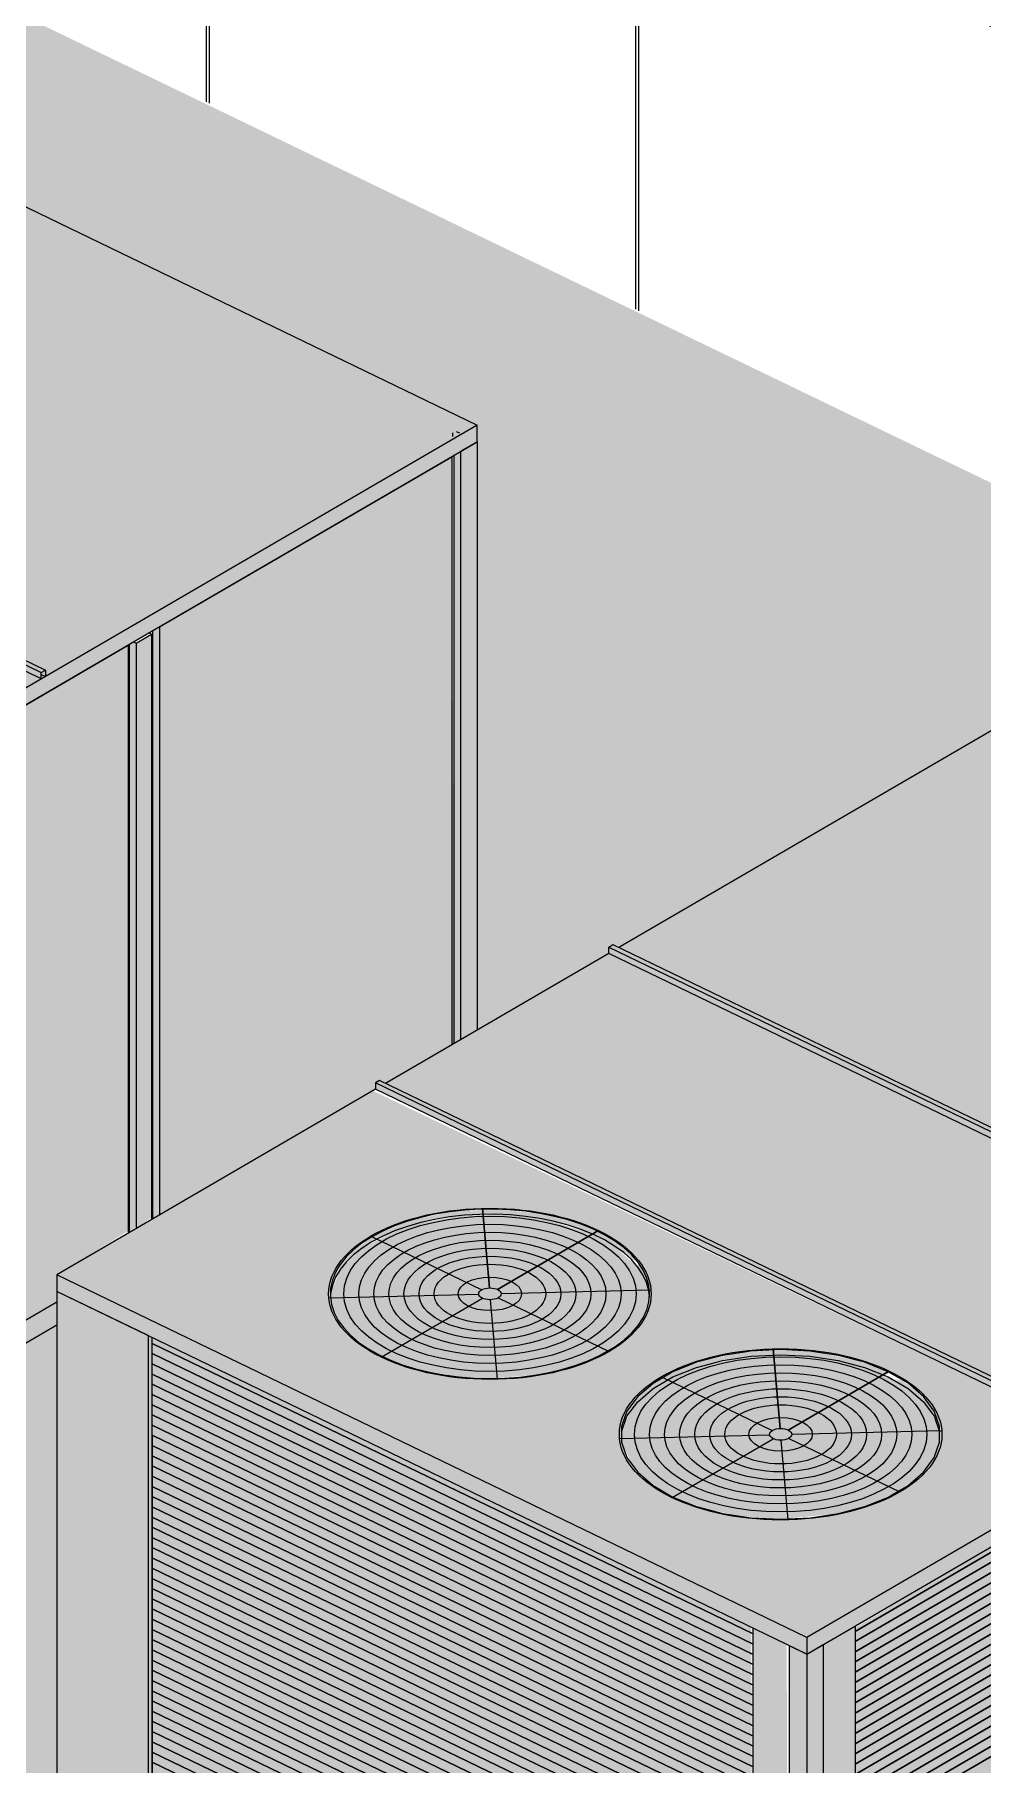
# Model space of a CAD drawing. Header units: inches. Extents: x 27328 to 120839, y -4075 to 4147.
# Drawn here: x 45229 to 45307.7, y -542 to -398.5 of the extents above; entities that cross this region are included whole.
import ezdxf

# ---------------------------------------------------------------- set-up
doc = ezdxf.new("R2010")
doc.units = ezdxf.units.IN
doc.header["$MEASUREMENT"] = 0
for name, color, linetype, lineweight in [('A-ROOF', 132, 'Continuous', 9), ('A-WALL-PATT', 111, 'Continuous', 9), ('G-IMPT', 8, 'Continuous', 9), ('M-EQPM', 50, 'Continuous', 9)]:
    doc.layers.add(name, color=color, linetype=linetype, lineweight=lineweight)

# ---------------------------------------------------------------- blocks, each defined once
blk = doc.blocks.new('Trane - Packaged Voyager Rooftop System 12_5-25 Ton Gas-Electric Packaged Unit TAG_YHD300_ 1008114931 - PL_AY4V000072-0a482d62-fa2d-4e4c-a01b-d2dd38fd3219_dwg_Trane-YHD300-691629-Axon - Looking South West')
at = {"layer": 'G-IMPT'}
h = blk.add_hatch(color=256, dxfattribs=at)
h.paths.add_polyline_path([(-31617.01, -531.47), (-31590.57, -516.07), (-31653.02, -486.1), (-31679.24, -501.37), (-31619.89, -530.07)], flags=0)
h.paths.add_polyline_path([(-31619.19, -521.65), (-31621.62, -521.53), (-31623.98, -521.17), (-31626.16, -520.59), (-31628.12, -519.81), (-31629.76, -518.85), (-31631.37, -517.32), (-31631.94, -516.54), (-31632.38, -515.26), (-31632.39, -513.97), (-31631.94, -512.69), (-31631.05, -511.48), (-31629.77, -510.38), (-31628.12, -509.42), (-31626.17, -508.63), (-31623.98, -508.06), (-31621.63, -507.7), (-31619.19, -507.58), (-31616.76, -507.7), (-31614.41, -508.06), (-31612.22, -508.63), (-31609.71, -509.74), (-31608.62, -510.37), (-31607.33, -511.48), (-31606.45, -512.69), (-31606, -513.96), (-31606.1, -515.54), (-31606.45, -516.54), (-31607.33, -517.75), (-31608.62, -518.85), (-31610.26, -519.81), (-31612.21, -520.59), (-31614.4, -521.17), (-31616.75, -521.53)], flags=0)
h.paths.add_polyline_path([(-31590.57, -516.07), (-31571.21, -504.79), (-31633.44, -474.7), (-31651.97, -485.49), (-31590.24, -515.34), (-31590.57, -515.54)], flags=0)
h.paths.add_polyline_path([(-31643.37, -509.98), (-31647.14, -509.68), (-31650.58, -508.83), (-31653.02, -507.72), (-31654.2, -506.95), (-31655.44, -505.78), (-31656.23, -504.49), (-31656.55, -503.16), (-31656.38, -501.81), (-31655.73, -500.51), (-31654.42, -499.13), (-31652.8, -498.06), (-31651.22, -497.31), (-31647.87, -496.35), (-31644.15, -495.93), (-31640.36, -496.1), (-31636.81, -496.82), (-31633.8, -498.05), (-31632.18, -499.13), (-31631.03, -500.3), (-31630.31, -501.6), (-31630.06, -502.94), (-31630.3, -504.28), (-31631.01, -505.57), (-31632.18, -506.77), (-31634.15, -508.03), (-31636.14, -508.87), (-31639.61, -509.7), (-31642.1, -509.95)], flags=0)
h.paths.add_polyline_path([(-31571.21, -504.79), (-31535.05, -483.73), (-31597.28, -453.63), (-31632.6, -474.21), (-31570.87, -504.06), (-31571.21, -504.26)], flags=0)
for points in [[(-31571.21, -504.26), (-31570.87, -504.06), (-31633.1, -473.97), (-31633.44, -474.17), (-31588.05, -496.11)], [(-31571.21, -504.79), (-31571.21, -504.26), (-31633.44, -474.17), (-31633.44, -474.7), (-31571.76, -504.52)], [(-31617.01, -532.84), (-31535.05, -485.11), (-31535.05, -483.73), (-31617.01, -531.47)], [(-31590.57, -515.54), (-31590.24, -515.34), (-31652.46, -485.25), (-31652.8, -485.44), (-31609.71, -506.28)], [(-31590.57, -516.07), (-31590.57, -515.54), (-31652.8, -485.44), (-31652.8, -485.97), (-31591.13, -515.8)], [(-31643.37, -509.98), (-31639.5, -509.68), (-31636.14, -508.87), (-31634.15, -508.03), (-31631.8, -506.42), (-31631.01, -505.57), (-31630.24, -504.08), (-31630.12, -502.91), (-31630.31, -502.19), (-31631.03, -500.73), (-31633.03, -498.99), (-31634.72, -498.02), (-31638.54, -496.82), (-31641.61, -496.4), (-31645.41, -496.43), (-31649.04, -497.07), (-31651.23, -497.74), (-31654.07, -499.29), (-31655.73, -500.93), (-31656.45, -502.8), (-31656.45, -503.83), (-31655.73, -505.37), (-31654.87, -506.38), (-31653.02, -507.72), (-31650.83, -508.73), (-31649.49, -509.17), (-31645.9, -509.85), (-31644.34, -509.96)], [(-31655.73, -500.93), (-31654.62, -499.72), (-31652.8, -498.48), (-31650.64, -497.53), (-31647.87, -496.77), (-31644.15, -496.36), (-31640.36, -496.52), (-31636.81, -497.25), (-31633.8, -498.48), (-31631.71, -499.99), (-31631.03, -500.3), (-31632.21, -499.11), (-31633.87, -498.02), (-31636.44, -496.94), (-31639.13, -496.28), (-31642.88, -495.92), (-31646.66, -496.15), (-31650.16, -496.93), (-31653.1, -498.21), (-31655.06, -499.72), (-31655.73, -500.51)], [(-31617.01, -532.84), (-31617.01, -531.47), (-31679.24, -501.37), (-31679.24, -502.75), (-31622.73, -530.07)], [(-31617.01, -583.27), (-31617.01, -532.84), (-31618.49, -532.13), (-31618.49, -582.13), (-31671.66, -556.42), (-31671.66, -506.41), (-31679.24, -502.75), (-31679.24, -553.18), (-31631.37, -576.33)], [(-31671.66, -556.42), (-31671.32, -556.22), (-31671.32, -506.58), (-31671.66, -506.45), (-31671.66, -556.26)], [(-31621.48, -580.33), (-31621.62, -530.61), (-31671.32, -506.58), (-31671.24, -556.26), (-31628.83, -576.77)], [(-31631.94, -513.11), (-31630.56, -511.48), (-31629.32, -510.54), (-31627.45, -509.57), (-31624.56, -508.63), (-31622.16, -508.21), (-31620.22, -508.06), (-31618.16, -508.06), (-31615.12, -508.37), (-31612.94, -508.87), (-31610.8, -509.63), (-31610.27, -509.63), (-31610.27, -509.42), (-31612.8, -508.48), (-31616.3, -507.77), (-31616.76, -507.7), (-31619.19, -507.58), (-31622.57, -507.84), (-31625.58, -508.48), (-31627.23, -509.06), (-31628.85, -509.84), (-31630.26, -510.8), (-31631.37, -511.91), (-31631.94, -512.69)], [(-31606.45, -513.11), (-31606.62, -512.45), (-31607.75, -511.12), (-31609.08, -510.16), (-31609.71, -510.02), (-31607.33, -511.9), (-31607.07, -512.27)], [(-31613, -580.12), (-31592.54, -568.2), (-31592.54, -518.59), (-31613, -530.65), (-31613, -574.99)], [(-31617.01, -583.27), (-31592.15, -568.79), (-31592.17, -568.38), (-31615.66, -581.89), (-31615.66, -571.36), (-31616.97, -572.12), (-31616.97, -571.7), (-31615.66, -570.94), (-31615.66, -532.06), (-31617.01, -532.84), (-31617.01, -582.06)]]:
    blk.add_hatch(color=256, dxfattribs=at).paths.add_polyline_path(points, flags=0)
h = blk.add_hatch(color=256, dxfattribs=at)
h.paths.add_polyline_path([(-31606, -514.39), (-31606, -513.96), (-31606.15, -513.96)], flags=0)
h.paths.add_polyline_path([(-31630.12, -503.62), (-31630.08, -502.69), (-31630.41, -501.36), (-31631.03, -500.3), (-31631.03, -500.73), (-31630.3, -502.21), (-31630.12, -502.91), (-31630.12, -503.61)], flags=0)
h.paths.add_polyline_path([(-31656.52, -503.35), (-31656.12, -501.7), (-31655.9, -500.78), (-31656.45, -502.14), (-31656.53, -503.32)], flags=0)
h = blk.add_hatch(color=256, dxfattribs=at)
h.paths.add_polyline_path([(-31616.76, -508.12), (-31620.24, -508.06), (-31619.19, -508.12)], flags=0)
h.paths.add_polyline_path([(-31619.19, -521.65), (-31614.7, -521.21), (-31614.4, -521.17), (-31612.21, -520.59), (-31609.71, -519.49), (-31608.2, -518.49), (-31607.33, -517.75), (-31606.28, -516.07), (-31606, -515.26), (-31606.15, -513.96), (-31606.76, -512.69), (-31607.83, -511.48), (-31609.35, -510.37), (-31611.33, -509.42), (-31613.82, -508.63), (-31614.41, -508.48), (-31616.76, -508.12), (-31621.63, -508.12), (-31625.58, -508.9), (-31627.45, -509.57), (-31629.32, -510.54), (-31630.56, -511.48), (-31631.57, -512.62), (-31632.12, -513.63), (-31632.39, -514.39), (-31632.38, -515.26), (-31631.5, -517.14), (-31630.63, -518.11), (-31629.23, -519.17), (-31628.12, -519.81), (-31625.45, -520.78), (-31622.77, -521.35), (-31620.44, -521.58)], flags=0)
h = blk.add_hatch(color=256, dxfattribs=at)
h.paths.add_polyline_path([(-31618.49, -581.1), (-31618.69, -532.03), (-31621.48, -530.68), (-31621.48, -580.33), (-31619.46, -580.94), (-31618.72, -581.08)], flags=0)
h.paths.add_polyline_path([(-31615.66, -581.01), (-31614.2, -580.65), (-31613, -580.12), (-31613, -530.51), (-31615.66, -532.13), (-31615.66, -570.94), (-31616.97, -571.7), (-31616.88, -572.07), (-31615.66, -571.36), (-31615.66, -581.01)], flags=0)
for p, q in [((-31597.28, -453.63), (-31632.6, -474.21)), ((-31633.44, -474.7), (-31651.97, -485.49)), ((-31633.44, -474.17), (-31633.1, -473.97)), ((-31633.44, -474.7), (-31633.44, -474.17)), ((-31633.44, -474.17), (-31571.21, -504.26)), ((-31571.21, -504.79), (-31633.44, -474.7)), ((-31633.1, -473.97), (-31570.87, -504.06)), ((-31535.05, -483.73), (-31617.01, -531.47)), ((-31652.8, -485.97), (-31679.24, -501.37)), ((-31652.46, -485.25), (-31652.8, -485.44)), ((-31590.57, -515.54), (-31652.8, -485.44)), ((-31652.8, -485.44), (-31652.8, -485.97)), ((-31590.57, -516.07), (-31652.8, -485.97)), ((-31590.24, -515.34), (-31652.46, -485.25)), ((-31653.19, -498.17), (-31643.99, -502.62)), ((-31617.01, -532.84), (-31561.42, -500.47)), ((-31617.01, -531.47), (-31679.24, -501.37)), ((-31679.24, -501.37), (-31679.24, -502.75)), ((-31617.01, -532.84), (-31679.24, -502.75)), ((-31671.66, -506.41), (-31679.24, -502.75)), ((-31679.24, -502.75), (-31679.24, -553.18)), ((-31656.67, -503.28), (-31644.23, -502.97)), ((-31652.32, -508.2), (-31643.93, -503.31)), ((-31642.69, -510.04), (-31643.26, -503.44)), ((-31642.62, -503.28), (-31633.42, -507.73)), ((-31642.38, -502.93), (-31629.95, -502.62)), ((-31671.66, -506.41), (-31671.66, -556.42)), ((-31671.32, -556.22), (-31671.32, -506.58)), ((-31634.15, -508.03), (-31632.92, -507.32)), ((-31629.08, -509.83), (-31619.88, -514.28)), ((-31632.55, -514.94), (-31620.12, -514.64)), ((-31628.2, -519.86), (-31619.81, -514.98)), ((-31618.57, -521.7), (-31619.15, -515.1)), ((-31618.51, -514.94), (-31609.31, -519.39)), ((-31618.27, -514.59), (-31605.83, -514.28)), ((-31621.48, -580.33), (-31621.48, -530.68)), ((-31613, -530.51), (-31613, -580.12)), ((-31618.49, -532.13), (-31617.01, -532.84)), ((-31618.49, -532.13), (-31618.49, -582.13)), ((-31617.01, -531.47), (-31617.01, -532.84)), ((-31617.01, -532.84), (-31615.66, -532.06)), ((-31615.66, -532.06), (-31615.66, -570.94)), ((-31617.01, -532.84), (-31617.01, -583.27))]:
    blk.add_line(p, q, dxfattribs=at)
for points in [[(-31632.92, -507.32, 0), (-31632.18, -506.77, 0), (-31631.54, -506.19, 0), (-31631.01, -505.57, 0), (-31630.6, -504.94, 0), (-31630.3, -504.28, 0), (-31630.12, -503.61, 0), (-31630.06, -502.94, 0), (-31630.12, -502.26, 0), (-31630.31, -501.6, 0), (-31630.61, -500.94, 0), (-31631.03, -500.3, 0), (-31631.57, -499.69, 0), (-31632.21, -499.11, 0), (-31632.96, -498.56, 0), (-31633.8, -498.05, 0), (-31634.72, -497.59, 0), (-31635.73, -497.18, 0), (-31636.81, -496.82, 0), (-31637.95, -496.52, 0), (-31639.13, -496.28, 0), (-31640.36, -496.1, 0), (-31641.61, -495.98, 0), (-31642.88, -495.92, 0), (-31644.15, -495.93, 0), (-31645.41, -496.01, 0), (-31646.66, -496.15, 0), (-31647.87, -496.35, 0), (-31649.04, -496.61, 0), (-31650.16, -496.93, 0), (-31651.22, -497.31, 0), (-31652.2, -497.74, 0), (-31653.1, -498.21, 0), (-31653.91, -498.73, 0), (-31654.62, -499.29, 0), (-31655.23, -499.89, 0), (-31655.73, -500.51, 0), (-31656.12, -501.15, 0), (-31656.38, -501.81, 0), (-31656.53, -502.48, 0), (-31656.55, -503.16, 0), (-31656.45, -503.83, 0), (-31656.23, -504.49, 0), (-31655.9, -505.15, 0), (-31655.44, -505.78, 0), (-31654.87, -506.38, 0), (-31654.2, -506.95, 0), (-31653.43, -507.49, 0), (-31652.56, -507.98, 0), (-31651.61, -508.43, 0), (-31650.58, -508.83, 0), (-31649.49, -509.17, 0), (-31648.33, -509.46, 0), (-31647.14, -509.68, 0), (-31645.9, -509.85, 0), (-31644.64, -509.95, 0), (-31643.37, -509.98, 0), (-31642.1, -509.95, 0), (-31640.84, -509.86, 0), (-31639.61, -509.7, 0), (-31638.4, -509.48, 0), (-31637.25, -509.2, 0), (-31636.14, -508.87, 0), (-31635.11, -508.48, 0), (-31634.15, -508.03, 0)], [(-31630.06, -503.16, 0), (-31630.12, -502.69, 0), (-31630.31, -502.02, 0), (-31630.61, -501.36, 0), (-31631.03, -500.73, 0), (-31631.57, -500.11, 0), (-31632.21, -499.53, 0), (-31632.96, -498.99, 0), (-31633.8, -498.48, 0), (-31634.72, -498.02, 0), (-31635.73, -497.6, 0), (-31636.81, -497.25, 0), (-31637.95, -496.94, 0), (-31639.13, -496.7, 0), (-31640.36, -496.52, 0), (-31641.61, -496.4, 0), (-31642.88, -496.35, 0), (-31644.15, -496.36, 0), (-31645.41, -496.43, 0), (-31646.66, -496.57, 0), (-31647.87, -496.77, 0), (-31649.04, -497.04, 0), (-31650.16, -497.36, 0), (-31651.22, -497.73, 0), (-31652.2, -498.16, 0), (-31653.1, -498.64, 0), (-31653.91, -499.16, 0), (-31654.62, -499.72, 0), (-31655.23, -500.31, 0), (-31655.73, -500.93, 0), (-31656.12, -501.57, 0), (-31656.38, -502.23, 0), (-31656.53, -502.91, 0), (-31656.55, -503.19, 0)], [(-31643.35, -502.46, 0), (-31643.93, -495.86, 0), (-31643.35, -502.46, 0)], [(-31642.68, -502.59, 0), (-31634.3, -497.7, 0), (-31642.68, -502.59, 0)], [(-31671.32, -507.06, 0), (-31621.48, -531.17, 0), (-31671.32, -507.06, 0), (-31621.48, -531.17, 0), (-31671.32, -507.06, 0)], [(-31671.32, -507.91, 0), (-31621.48, -532.02, 0), (-31671.32, -507.91, 0), (-31621.48, -532.02, 0), (-31671.32, -507.91, 0)], [(-31610.27, -509.42, 0), (-31612.22, -508.63, 0), (-31614.41, -508.06, 0), (-31616.76, -507.7, 0), (-31619.19, -507.58, 0), (-31621.63, -507.7, 0), (-31623.98, -508.06, 0), (-31626.17, -508.63, 0), (-31628.12, -509.42, 0), (-31629.77, -510.38, 0), (-31631.05, -511.48, 0), (-31631.94, -512.69, 0), (-31632.39, -513.97, 0), (-31632.38, -515.26, 0), (-31631.94, -516.54, 0), (-31631.05, -517.75, 0), (-31629.76, -518.85, 0), (-31628.12, -519.81, 0)], [(-31632.39, -514.39, 0), (-31631.94, -513.11, 0), (-31631.05, -511.9, 0), (-31629.77, -510.8, 0), (-31628.12, -509.84, 0), (-31626.17, -509.06, 0), (-31623.98, -508.48, 0), (-31621.63, -508.12, 0), (-31619.19, -508, 0), (-31616.76, -508.12, 0), (-31614.41, -508.48, 0), (-31612.22, -509.06, 0), (-31610.27, -509.84, 0)], [(-31619.23, -514.12, 0), (-31619.81, -507.52, 0), (-31619.23, -514.12, 0)], [(-31671.32, -508.76, 0), (-31621.48, -532.87, 0), (-31671.32, -508.76, 0), (-31621.48, -532.87, 0), (-31671.32, -508.76, 0)], [(-31628.12, -519.81, 0), (-31626.16, -520.59, 0), (-31623.98, -521.17, 0), (-31621.62, -521.53, 0), (-31619.19, -521.65, 0), (-31616.75, -521.53, 0), (-31614.4, -521.17, 0), (-31612.21, -520.59, 0), (-31610.26, -519.81, 0), (-31608.62, -518.85, 0), (-31607.33, -517.75, 0), (-31606.45, -516.54, 0), (-31606, -515.26, 0), (-31606, -513.96, 0), (-31606.45, -512.69, 0), (-31607.33, -511.48, 0), (-31608.62, -510.37, 0), (-31610.27, -509.42, 0)], [(-31618.57, -514.25, 0), (-31610.18, -509.37, 0), (-31618.57, -514.25, 0)], [(-31671.32, -509.61, 0), (-31621.48, -533.71, 0), (-31671.32, -509.61, 0)], [(-31671.32, -510.45, 0), (-31621.48, -534.56, 0), (-31671.32, -510.45, 0), (-31621.48, -534.56, 0), (-31671.32, -510.45, 0)], [(-31610.27, -509.84, 0), (-31608.62, -510.8, 0), (-31607.33, -511.9, 0), (-31606.45, -513.11, 0), (-31606, -514.39, 0)], [(-31671.32, -511.3, 0), (-31621.48, -535.41, 0), (-31671.32, -511.3, 0), (-31621.48, -535.41, 0), (-31671.32, -511.3, 0)], [(-31671.32, -512.15, 0), (-31621.48, -536.26, 0), (-31671.32, -512.15, 0), (-31621.48, -536.26, 0), (-31671.32, -512.15, 0)], [(-31671.32, -513, 0), (-31621.48, -537.1, 0), (-31671.32, -513, 0), (-31621.48, -537.1, 0), (-31671.32, -513, 0)], [(-31671.32, -513.84, 0), (-31621.48, -537.95, 0), (-31671.32, -513.84, 0), (-31621.48, -537.95, 0), (-31671.32, -513.84, 0)], [(-31671.32, -514.69, 0), (-31621.48, -538.8, 0), (-31671.32, -514.69, 0), (-31671.32, -556.22, 0), (-31621.48, -580.33, 0)], [(-31671.32, -515.54, 0), (-31621.48, -539.65, 0), (-31671.32, -515.54, 0), (-31621.48, -539.65, 0), (-31671.32, -515.54, 0)], [(-31671.32, -516.39, 0), (-31621.48, -540.49, 0), (-31671.32, -516.39, 0), (-31621.48, -540.49, 0), (-31671.32, -516.39, 0)], [(-31671.32, -517.23, 0), (-31621.48, -541.34, 0), (-31671.32, -517.23, 0), (-31621.48, -541.34, 0), (-31671.32, -517.23, 0)], [(-31671.32, -518.08, 0), (-31621.48, -542.19, 0), (-31671.32, -518.08, 0), (-31621.48, -542.19, 0), (-31671.32, -518.08, 0)], [(-31671.32, -518.93, 0), (-31621.48, -543.04, 0), (-31671.32, -518.93, 0), (-31621.48, -543.04, 0), (-31671.32, -518.93, 0)], [(-31613, -530.96, 0), (-31592.54, -519.05, 0), (-31613, -530.96, 0), (-31592.54, -519.05, 0), (-31613, -530.96, 0)], [(-31671.32, -519.78, 0), (-31621.48, -543.88, 0), (-31671.32, -519.78, 0), (-31621.48, -543.88, 0), (-31671.32, -519.78, 0)], [(-31671.32, -520.62, 0), (-31621.48, -544.73, 0), (-31671.32, -520.62, 0), (-31621.48, -544.73, 0), (-31671.32, -520.62, 0)], [(-31613, -531.81, 0), (-31592.54, -519.89, 0), (-31613, -531.81, 0), (-31592.54, -519.89, 0), (-31613, -531.81, 0)], [(-31613, -532.66, 0), (-31592.54, -520.74, 0), (-31613, -532.66, 0), (-31592.54, -520.74, 0), (-31613, -532.66, 0)], [(-31671.32, -521.47, 0), (-31621.48, -545.58, 0), (-31671.32, -521.47, 0), (-31621.48, -545.58, 0), (-31671.32, -521.47, 0)], [(-31671.32, -522.32, 0), (-31621.48, -546.43, 0), (-31671.32, -522.32, 0), (-31621.48, -546.43, 0), (-31671.32, -522.32, 0)], [(-31613, -533.5, 0), (-31592.54, -521.59, 0), (-31613, -533.5, 0)], [(-31613, -534.35, 0), (-31592.54, -522.44, 0), (-31613, -534.35, 0), (-31592.54, -522.44, 0), (-31613, -534.35, 0)], [(-31671.32, -523.17, 0), (-31621.48, -547.27, 0), (-31671.32, -523.17, 0), (-31621.48, -547.27, 0), (-31671.32, -523.17, 0)], [(-31613, -535.2, 0), (-31592.54, -523.28, 0), (-31613, -535.2, 0), (-31592.54, -523.28, 0), (-31613, -535.2, 0)], [(-31671.32, -524.01, 0), (-31621.48, -548.12, 0), (-31671.32, -524.01, 0), (-31621.48, -548.12, 0), (-31671.32, -524.01, 0)], [(-31671.32, -524.86, 0), (-31621.48, -548.97, 0), (-31671.32, -524.86, 0), (-31621.48, -548.97, 0), (-31671.32, -524.86, 0)], [(-31613, -536.05, 0), (-31592.54, -524.13, 0), (-31613, -536.05, 0), (-31592.54, -524.13, 0), (-31613, -536.05, 0)], [(-31613, -536.89, 0), (-31592.54, -524.98, 0), (-31613, -536.89, 0), (-31592.54, -524.98, 0), (-31613, -536.89, 0)], [(-31671.32, -525.71, 0), (-31621.48, -549.82, 0), (-31671.32, -525.71, 0), (-31621.48, -549.82, 0), (-31671.32, -525.71, 0)], [(-31671.32, -526.56, 0), (-31621.48, -550.66, 0), (-31671.32, -526.56, 0), (-31621.48, -550.66, 0), (-31671.32, -526.56, 0)], [(-31613, -537.74, 0), (-31592.54, -525.83, 0), (-31613, -537.74, 0), (-31592.54, -525.83, 0), (-31613, -537.74, 0)], [(-31613, -538.59, 0), (-31592.54, -526.67, 0), (-31613, -538.59, 0)], [(-31671.32, -527.4, 0), (-31621.48, -551.51, 0), (-31671.32, -527.4, 0), (-31621.48, -551.51, 0), (-31671.32, -527.4, 0)], [(-31613, -539.44, 0), (-31592.54, -527.52, 0), (-31613, -539.44, 0), (-31592.54, -527.52, 0), (-31613, -539.44, 0)], [(-31671.32, -528.25, 0), (-31621.48, -552.36, 0), (-31671.32, -528.25, 0), (-31621.48, -552.36, 0), (-31671.32, -528.25, 0)], [(-31671.32, -529.1, 0), (-31621.48, -553.21, 0), (-31671.32, -529.1, 0), (-31621.48, -553.21, 0), (-31671.32, -529.1, 0)], [(-31613, -540.28, 0), (-31592.54, -528.37, 0), (-31613, -540.28, 0), (-31592.54, -528.37, 0), (-31613, -540.28, 0)], [(-31613, -541.13, 0), (-31592.54, -529.22, 0), (-31613, -541.13, 0), (-31592.54, -529.22, 0), (-31613, -541.13, 0)], [(-31671.32, -529.95, 0), (-31621.48, -554.05, 0), (-31671.32, -529.95, 0), (-31621.48, -554.05, 0), (-31671.32, -529.95, 0)], [(-31671.32, -530.79, 0), (-31621.48, -554.9, 0), (-31671.32, -530.79, 0), (-31621.48, -554.9, 0), (-31671.32, -530.79, 0)], [(-31613, -541.98, 0), (-31592.54, -530.06, 0), (-31613, -541.98, 0), (-31592.54, -530.06, 0), (-31613, -541.98, 0)], [(-31613, -542.83, 0), (-31592.54, -530.91, 0), (-31613, -542.83, 0), (-31592.54, -530.91, 0), (-31613, -542.83, 0)], [(-31671.32, -531.64, 0), (-31621.48, -555.75, 0), (-31671.32, -531.64, 0), (-31621.48, -555.75, 0), (-31671.32, -531.64, 0)], [(-31671.32, -532.49, 0), (-31621.48, -556.6, 0), (-31671.32, -532.49, 0), (-31621.48, -556.6, 0), (-31671.32, -532.49, 0)], [(-31613, -543.67, 0), (-31592.54, -531.76, 0), (-31613, -543.67, 0), (-31592.54, -531.76, 0), (-31613, -543.67, 0)], [(-31671.32, -533.34, 0), (-31621.48, -557.44, 0), (-31671.32, -533.34, 0), (-31621.48, -557.44, 0), (-31671.32, -533.34, 0)], [(-31613, -544.52, 0), (-31592.54, -532.61, 0), (-31613, -544.52, 0), (-31592.54, -532.61, 0), (-31613, -544.52, 0)], [(-31613, -545.37, 0), (-31592.54, -533.45, 0), (-31613, -545.37, 0), (-31592.54, -533.45, 0), (-31613, -545.37, 0)], [(-31671.32, -534.19, 0), (-31621.48, -558.29, 0), (-31671.32, -534.19, 0), (-31621.48, -558.29, 0), (-31671.32, -534.19, 0)], [(-31671.32, -535.03, 0), (-31621.48, -559.14, 0), (-31671.32, -535.03, 0), (-31621.48, -559.14, 0), (-31671.32, -535.03, 0)], [(-31613, -546.22, 0), (-31592.54, -534.3, 0), (-31613, -546.22, 0), (-31592.54, -534.3, 0), (-31613, -546.22, 0)], [(-31613, -547.06, 0), (-31592.54, -535.15, 0), (-31613, -547.06, 0), (-31592.54, -535.15, 0), (-31613, -547.06, 0)], [(-31671.32, -535.88, 0), (-31621.48, -559.99, 0), (-31671.32, -535.88, 0), (-31621.48, -559.99, 0), (-31671.32, -535.88, 0)], [(-31671.32, -536.73, 0), (-31621.48, -560.83, 0), (-31671.32, -536.73, 0), (-31621.48, -560.83, 0), (-31671.32, -536.73, 0)], [(-31613, -547.91, 0), (-31592.54, -536, 0), (-31613, -547.91, 0), (-31592.54, -536, 0), (-31613, -547.91, 0)], [(-31671.32, -537.58, 0), (-31621.48, -561.68, 0), (-31671.32, -537.58, 0), (-31621.48, -561.68, 0), (-31671.32, -537.58, 0)], [(-31671.32, -538.42, 0), (-31621.48, -562.53, 0), (-31671.32, -538.42, 0), (-31621.48, -562.53, 0), (-31671.32, -538.42, 0)], [(-31671.32, -539.27, 0), (-31621.48, -563.38, 0), (-31671.32, -539.27, 0), (-31621.48, -563.38, 0), (-31671.32, -539.27, 0)], [(-31671.32, -540.12, 0), (-31621.48, -564.22, 0), (-31671.32, -540.12, 0), (-31621.48, -564.22, 0), (-31671.32, -540.12, 0)], [(-31671.32, -540.97, 0), (-31621.48, -565.07, 0), (-31671.32, -540.97, 0), (-31621.48, -565.07, 0), (-31671.32, -540.97, 0)], [(-31671.32, -541.81, 0), (-31621.48, -565.92, 0), (-31671.32, -541.81, 0), (-31621.48, -565.92, 0), (-31671.32, -541.81, 0)]]:
    blk.add_polyline3d(points, dxfattribs=at)
for centre, major_axis in [((-31643.31, -502.95), (13.38, 0)), ((-31643.31, -502.95), (12.13, 0)), ((-31643.31, -502.95), (10.88, 0)), ((-31643.31, -502.95), (9.63, 0)), ((-31643.31, -502.95), (8.38, 0)), ((-31643.31, -502.95), (7.13, 0)), ((-31643.31, -502.95), (5.88, 0)), ((-31643.31, -502.95), (4.63, 0)), ((-31643.31, -502.95), (2.63, 0)), ((-31643.31, -502.95), (0.925, 0)), ((-31619.19, -514.61), (13.38, 0)), ((-31619.19, -514.61), (12.13, 0)), ((-31619.19, -514.61), (10.88, 0)), ((-31619.19, -514.61), (9.63, 0)), ((-31619.19, -514.61), (8.38, 0)), ((-31619.19, -514.61), (7.13, 0)), ((-31619.19, -514.61), (5.88, 0)), ((-31619.19, -514.61), (4.63, 0)), ((-31619.19, -514.61), (2.63, 0)), ((-31619.19, -514.61), (0.925, 0))]:
    blk.add_ellipse(centre, major_axis=major_axis, ratio=0.53073, dxfattribs=at)
blk = doc.blocks.new('Trane - Packaged Voyager Rooftop System 12_5-25 Ton Gas-Electric Packaged Unit TAG_YHD300_ 1008114931 - PL_AY4V000072-0a482d62-fa2d-4e4c-a01b-d2dd38fd3219_dwg-691626-Axon - Looking South West')
blk.add_blockref('Trane - Packaged Voyager Rooftop System 12_5-25 Ton Gas-Electric Packaged Unit TAG_YHD300_ 1008114931 - PL_AY4V000072-0a482d62-fa2d-4e4c-a01b-d2dd38fd3219_dwg_Trane-YHD300-691629-Axon - Looking South West', (0, 0))
blk = doc.blocks.new('Trane - Packaged Voyager Rooftop System 12_5-25 Ton Gas-Electric Packaged Unit TAG_YHD300_ 1008114931 - YHD300-691637-Axon - Looking South West')
blk.add_blockref('Trane - Packaged Voyager Rooftop System 12_5-25 Ton Gas-Electric Packaged Unit TAG_YHD300_ 1008114931 - PL_AY4V000072-0a482d62-fa2d-4e4c-a01b-d2dd38fd3219_dwg-691626-Axon - Looking South West', (0, 0))
blk = doc.blocks.new('Trane - Packaged Voyager Rooftop System 12_5-25 Ton Gas-Electric Packaged Unit TAG_YHD300_ 1008114931 - PL_AY4V000072-0a482d62-fa2d-4e4c-a01b-d2dd38fd3219_dwg_Trane-YHD300-V132-Axon - Looking South West')
at = {"layer": 'G-IMPT'}
h = blk.add_hatch(color=256, dxfattribs=at)
h.paths.add_polyline_path([(-31726.33, -478.6), (-31699.89, -463.2), (-31762.12, -433.11), (-31788.56, -448.5), (-31747.84, -468.19)], flags=0)
h.paths.add_polyline_path([(-31728.51, -468.78), (-31730.94, -468.66), (-31733.71, -468.19), (-31735.48, -467.72), (-31737.44, -466.94), (-31739.65, -465.5), (-31740.37, -464.88), (-31741.25, -463.67), (-31741.7, -462.4), (-31741.71, -461.1), (-31741.26, -459.82), (-31739.65, -457.99), (-31739.09, -457.51), (-31737.44, -456.55), (-31735.49, -455.77), (-31733.3, -455.19), (-31730.95, -454.83), (-31728.51, -454.71), (-31726.08, -454.83), (-31723.73, -455.19), (-31721.54, -455.77), (-31719.59, -456.55), (-31717.94, -457.51), (-31716.65, -458.61), (-31715.77, -459.82), (-31715.32, -461.09), (-31715.42, -462.67), (-31715.77, -463.67), (-31716.65, -464.88), (-31717.99, -466.01), (-31719.58, -466.94), (-31721.53, -467.72), (-31723.72, -468.3), (-31726.07, -468.66)], flags=0)
h.paths.add_polyline_path([(-31699.89, -463.2), (-31680.53, -451.92), (-31742.76, -421.83), (-31761.29, -432.62), (-31699.56, -462.47), (-31699.89, -462.67)], flags=0)
h.paths.add_polyline_path([(-31752.69, -457.11), (-31756.46, -456.82), (-31759.9, -455.96), (-31762.12, -454.98), (-31763.52, -454.08), (-31764.76, -452.91), (-31765.55, -451.63), (-31765.87, -450.29), (-31765.7, -448.94), (-31765.05, -447.64), (-31763.94, -446.43), (-31762.12, -445.19), (-31760.54, -444.44), (-31757.19, -443.48), (-31753.47, -443.06), (-31749.68, -443.23), (-31746.13, -443.95), (-31743.12, -445.19), (-31741.53, -446.24), (-31740.35, -447.44), (-31739.63, -448.73), (-31739.38, -450.07), (-31739.65, -451.48), (-31740.35, -452.72), (-31741.5, -453.9), (-31743.47, -455.16), (-31745.46, -456), (-31748.93, -456.84), (-31751.42, -457.09)], flags=0)
h.paths.add_polyline_path([(-31680.53, -451.92), (-31644.37, -430.86), (-31706.6, -400.77), (-31741.92, -421.34), (-31680.19, -451.2), (-31680.53, -451.39)], flags=0)
for points in [[(-31680.53, -451.39), (-31680.19, -451.2), (-31742.42, -421.1), (-31742.76, -421.3), (-31717.99, -433.27)], [(-31680.53, -451.92), (-31680.53, -451.39), (-31742.76, -421.3), (-31742.76, -421.83), (-31681.08, -451.65)], [(-31726.33, -479.97), (-31644.37, -432.24), (-31644.37, -430.86), (-31726.33, -478.6)], [(-31670.72, -496.41), (-31652.8, -485.97), (-31652.8, -485.44), (-31652.46, -485.25), (-31651.89, -485.44), (-31646.47, -482.29), (-31646.47, -433.49), (-31670.72, -447.61), (-31670.72, -487.41)], [(-31646.27, -482.17), (-31645.72, -481.85), (-31645.72, -433.02), (-31646.27, -433.34), (-31646.27, -478.78)], [(-31645.72, -481.85), (-31644.37, -481.06), (-31644.37, -432.24), (-31645.72, -433.02), (-31645.72, -478.78)], [(-31671.27, -496.73), (-31670.72, -496.41), (-31670.74, -447.6), (-31671.27, -447.91), (-31671.27, -496.61)], [(-31701.45, -516.57), (-31679.24, -503.64), (-31679.24, -501.37), (-31673.33, -497.74), (-31673.33, -449.13), (-31701.45, -465.51), (-31701.45, -514.19)], [(-31673.21, -497.86), (-31672.65, -497.31), (-31672.68, -448.94), (-31672.88, -448.84), (-31673.21, -449.04), (-31673.21, -497.74)], [(-31672.65, -497.54), (-31671.39, -496.61), (-31671.39, -448.21), (-31672.65, -448.95), (-31672.65, -497.31)]]:
    blk.add_hatch(color=256, dxfattribs=at).paths.add_polyline_path(points, flags=0)
h = blk.add_hatch(color=256, dxfattribs=at)
h.paths.add_polyline_path([(-31673.33, -497.93), (-31673.21, -497.74), (-31673.33, -497.74)], flags=0)
h.paths.add_polyline_path([(-31671.39, -496.8), (-31671.27, -496.61), (-31671.39, -447.98), (-31671.39, -448.21), (-31671.39, -496.61)], flags=0)
h.paths.add_polyline_path([(-31646.47, -482.29), (-31646.27, -482.17), (-31646.47, -433.46), (-31646.47, -433.49), (-31646.47, -478.78)], flags=0)
h = blk.add_hatch(color=256, dxfattribs=at)
h.paths.add_polyline_path([(-31726.33, -532.95), (-31679.24, -505.52), (-31679.24, -503.64), (-31701.45, -516.41), (-31701.47, -515.93), (-31726.33, -530.4), (-31726.33, -532.36)], flags=0)
h.paths.add_polyline_path([(-31725.18, -531.42), (-31725.24, -530.8), (-31724.86, -530.23), (-31723.77, -529.77), (-31723.63, -530.11), (-31724.1, -530.96), (-31724.86, -531.4)], flags=0)
for p, q in [((-31706.6, -400.77), (-31644.37, -430.86)), ((-31742.76, -421.3), (-31680.53, -451.39)), ((-31680.53, -451.92), (-31742.76, -421.83)), ((-31742.42, -421.1), (-31680.19, -451.2)), ((-31644.37, -430.86), (-31726.33, -478.6)), ((-31646.38, -431.8), (-31646.38, -431.51)), ((-31645.81, -431.54), (-31646.08, -431.41)), ((-31644.37, -432.24), (-31644.37, -430.86)), ((-31670.74, -447.6), (-31644.37, -432.24)), ((-31670.72, -447.61), (-31646.47, -433.49)), ((-31646.47, -433.49), (-31646.47, -482.29)), ((-31646.27, -482.17), (-31646.27, -433.34)), ((-31644.37, -432.24), (-31645.72, -433.02)), ((-31645.72, -481.85), (-31645.72, -433.02)), ((-31644.37, -432.24), (-31644.37, -481.06)), ((-31726.33, -479.97), (-31670.74, -447.6)), ((-31670.72, -447.61), (-31670.72, -496.41)), ((-31701.45, -465.51), (-31673.33, -449.13)), ((-31673.33, -449.13), (-31673.33, -497.93)), ((-31673.21, -497.86), (-31673.21, -449.04)), ((-31672.88, -448.84), (-31672.65, -448.95)), ((-31672.65, -448.95), (-31671.39, -448.21)), ((-31672.65, -448.95), (-31672.65, -497.54)), ((-31671.39, -448.21), (-31671.61, -448.11)), ((-31671.39, -448.21), (-31671.39, -496.8)), ((-31671.27, -496.73), (-31671.27, -447.91)), ((-31680.53, -451.39), (-31680.19, -451.2)), ((-31680.53, -451.92), (-31680.53, -451.39)), ((-31680.53, -451.56), (-31680.19, -451.73)), ((-31680.19, -451.73), (-31680.53, -451.92)), ((-31680.19, -451.2), (-31680.19, -451.73)), ((-31679.24, -503.64), (-31701.45, -516.57)), ((-31726.33, -532.95), (-31679.24, -505.52))]:
    blk.add_line(p, q, dxfattribs=at)
blk = doc.blocks.new('Trane - Packaged Voyager Rooftop System 12_5-25 Ton Gas-Electric Packaged Unit TAG_YHD300_ 1008114931 - PL_AY4V000072-0a482d62-fa2d-4e4c-a01b-d2dd38fd3219_dwg-V133-Axon - Looking South West')
blk.add_blockref('Trane - Packaged Voyager Rooftop System 12_5-25 Ton Gas-Electric Packaged Unit TAG_YHD300_ 1008114931 - PL_AY4V000072-0a482d62-fa2d-4e4c-a01b-d2dd38fd3219_dwg_Trane-YHD300-V132-Axon - Looking South West', (0, 0))
blk = doc.blocks.new('Trane - Packaged Voyager Rooftop System 12_5-25 Ton Gas-Electric Packaged Unit TAG_YHD300_ 1008114931 - YHD300-V134-Axon - Looking South West')
blk.add_blockref('Trane - Packaged Voyager Rooftop System 12_5-25 Ton Gas-Electric Packaged Unit TAG_YHD300_ 1008114931 - PL_AY4V000072-0a482d62-fa2d-4e4c-a01b-d2dd38fd3219_dwg-V133-Axon - Looking South West', (0, 0))

msp = doc.modelspace()

# ---------------------------------------------------------------- hatches: boundary and pattern name
at = {"layer": 'A-ROOF'}
h = msp.add_hatch(color=256, dxfattribs=at)
h.paths.add_polyline_path([(45949.38, -1227.83), (46464.05, -955.05), (45545.96, -511.05), (45595.11, -485), (45244.75, -315.56), (45236.61, -319.88), (45541.24, -467.2), (45541.24, -539.83), (45202.34, -719.45), (45201.51, -724.65), (45201.09, -726.8), (45948.89, -1052.71), (45948.89, -1053.11), (45944.8, -1055.49), (45944.66, -1177.93), (45948.75, -1179.91), (45948.75, -1227.15), (45948.41, -1227.36), (45948.75, -1227.52)], flags=0)
h.paths.add_polyline_path([(45122.15, -692.39), (45052.36, -658.77), (45049.21, -660.6), (45121.54, -692.13)], flags=0)
h.paths.add_polyline_path([(44904.43, -688.32), (44943.83, -665.37), (44931.51, -659.42), (44931.41, -657.04), (44930.07, -656.36), (44930.12, -655.52), (44931.41, -654.77), (44931.41, -590.72), (44971.92, -567.12), (44999.64, -580.53), (45125.01, -507.51), (45191.94, -539.89), (45191.94, -575.23), (45190.48, -576.08), (45190.48, -578.32), (45083.78, -640.51), (45162.18, -678.43), (45456.38, -507.07), (45218.8, -392.41), (44776.87, -626.63), (44894.14, -683.35)], flags=0)
h.paths.add_polyline_path([(45293.12, -585.81), (45230.9, -555.72), (45230.9, -505.52), (45183.6, -532.85), (45121.58, -502.85), (45121.58, -448.5), (45148.01, -433.11), (45148.01, -432.58), (45148.35, -432.38), (45148.92, -432.58), (45167.38, -421.83), (45167.38, -421.3), (45167.86, -421.17), (45168.29, -421.3), (45203.54, -400.77), (45265.76, -430.86), (45265.76, -481.06), (45276.7, -474.7), (45276.7, -474.17), (45277.03, -473.97), (45277.6, -474.17), (45312.86, -453.63), (45375.08, -483.73), (45375, -538.13), (45293.29, -585.71)], flags=0)
h.paths.add_polyline_path([(45291.96, -584.12), (45291.99, -583.94), (45291.6, -583.27), (45291.51, -583.18), (45290.31, -582.78), (45290.22, -583.28), (45291.87, -584.08)], flags=0)
h.paths.add_polyline_path([(45294.15, -583.98), (45295.82, -582.97), (45295.68, -582.64), (45295.35, -582.66), (45294.26, -583.5), (45294.13, -583.95)], flags=0)
h.paths.add_polyline_path([(45233.8, -555.99), (45233.77, -555.6), (45233.48, -555.39), (45233.23, -555.72), (45233.7, -555.95)], flags=0)
h.paths.add_polyline_path([(45372.4, -538.4), (45372.75, -538.03), (45372.47, -538.09), (45372.39, -538.37)], flags=0)
h.paths.add_polyline_path([(45182.64, -531.25), (45182.67, -531.07), (45182.28, -530.4), (45181.7, -530.07), (45180.99, -529.91), (45180.9, -530.41), (45182.55, -531.21)], flags=0)
h.paths.add_polyline_path([(45184.83, -531.12), (45186.48, -530.07), (45186.36, -529.77), (45186.03, -529.79), (45184.94, -530.63), (45184.81, -531.09)], flags=0)
h.paths.add_polyline_path([(45124.48, -503.13), (45124.45, -502.73), (45124.16, -502.53), (45123.91, -502.85), (45124.38, -503.08)], flags=0)
at = {"layer": 'A-WALL-PATT'}
h = msp.add_hatch(dxfattribs=at)
h.set_pattern_fill('FP_29', color=256, style=0, pattern_type=2)
h.set_pattern_definition([(90, (-83425.98, -30726.735), (71.206, -34.436), [81.364, -0.283]), (90, (-83461.335, -30709.636), (71.206, -34.436), [81.364, -0.283]), (334.191, (-83496.94, -30651.736), (-0.00045, -81.645956), [39.274, -39.822]), (334.191, (-83496.94, -30651.45), (-0.00045, -81.645956), [39.274, -39.822]), (334.191, (-83461.46, -30709.86), (-0.00045, -81.645956), [39.411, -39.684]), (334.191, (-83461.335, -30709.636), (-0.00045, -81.645956), [39.274, -39.822]), (90, (-83425.73, -30685.89), (71.206, -34.436), [40.4, -41.247]), (90, (-83461.58, -30668.55), (71.206, -34.436), [40.4, -41.247]), (90, (-83425.73, -30727.136), (71.206, -34.436), [40.964, -40.682]), (90, (-83461.58, -30709.8), (71.206, -34.436), [40.964, -40.682])])
h.paths.add_polyline_path([(45456.38, -507.07), (45524.11, -467.62), (45219.02, -320.08), (45219.02, -392.28), (45452.02, -504.96)], flags=0)

# ---------------------------------------------------------------- block references
at = {"layer": 'M-EQPM'}
for name in ['Trane - Packaged Voyager Rooftop System 12_5-25 Ton Gas-Electric Packaged Unit TAG_YHD300_ 1008114931 - YHD300-V134-Axon - Looking South West', 'Trane - Packaged Voyager Rooftop System 12_5-25 Ton Gas-Electric Packaged Unit TAG_YHD300_ 1008114931 - YHD300-691637-Axon - Looking South West']:
    msp.add_blockref(name, (76910.13, 0), dxfattribs=at)

doc.saveas('drawing.dxf')
